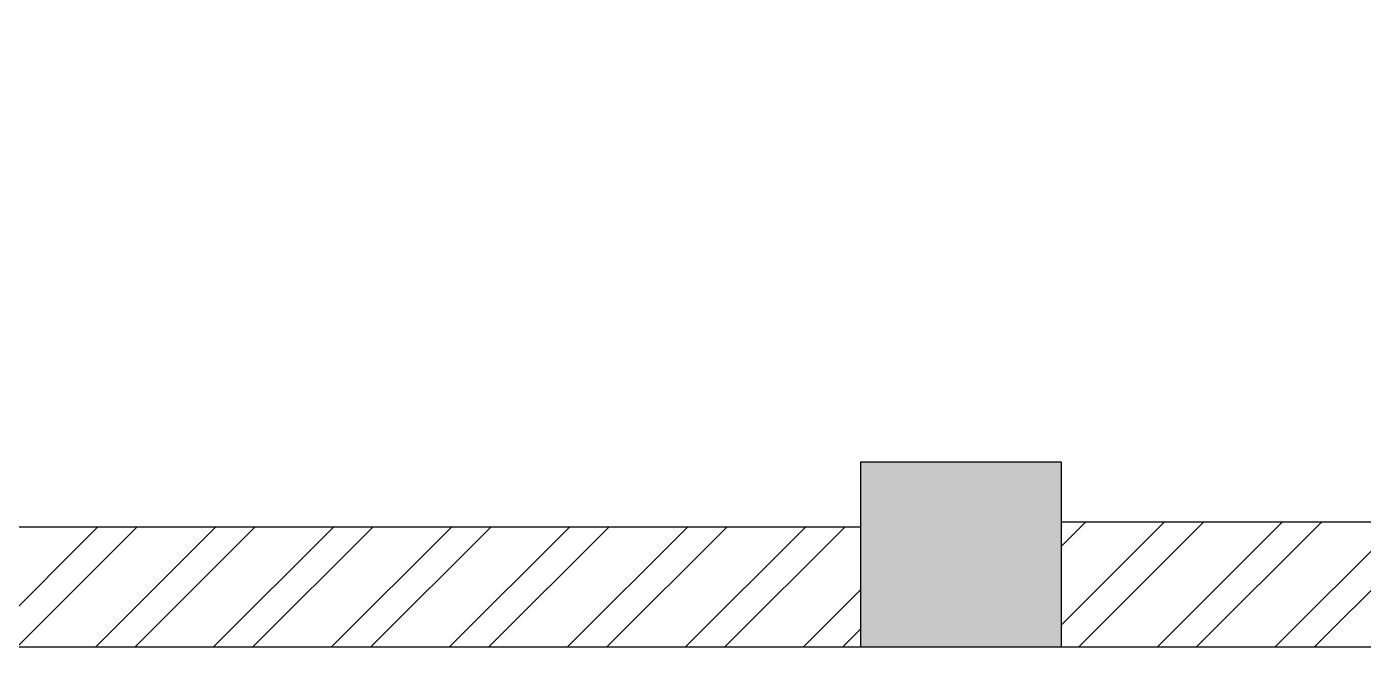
# Model space of a CAD drawing. Header units: feet. Extents: x 2743383 to 2765688, y -5729940 to -5723675.
# Drawn here: x 2758750 to 2761418, y -5729940 to -5728701 of the extents above; entities that cross this region are included whole.
import ezdxf

# ---------------------------------------------------------------- set-up
doc = ezdxf.new("R2010")
doc.units = ezdxf.units.FT
doc.header["$LTSCALE"] = 33
doc.header["$MEASUREMENT"] = 0
doc.layers.add('A-WALL', color=1, linetype='Continuous')
doc.layers.add('column', color=10, linetype='Continuous')
for name, color, linetype, lineweight in [('A-WALL HATCH', 251, 'Continuous', 0), ('column hatch', 5, 'Continuous', 0), ('LENS_DIMENSION', 193, 'Continuous', 0)]:
    doc.layers.add(name, color=color, linetype=linetype, lineweight=lineweight)

# ---------------------------------------------------------------- blocks, each defined once
blk = doc.blocks.new('A$Ce1b0a12a')
at = {"layer": 'A-WALL HATCH'}
h = blk.add_hatch(dxfattribs=at)
h.set_pattern_fill('ANSI32', color=256, scale=444)
h.set_pattern_definition([(45, (-3285845.67004248, 5466894.915065643), (-117.7332790675601, 117.7332790675601), []), (45, (-3285767.1811899, 5466894.915065643), (-117.7332790675601, 117.7332790675601), [])])
h.paths.add_polyline_path([(-18200.99999999907, 5598), (-18200.99999999907, 6015), (-18491.99999999907, 6015), (-18491.99999999907, 5598)])
h.paths.add_polyline_path([(-15720.99999999907, 6125), (-15720.99999999907, 6265), (-18065.99999999907, 6265), (-18065.99999999907, 6125)])
h.paths.add_polyline_path([(-3636.999999999069, 6035), (-3636.999999999069, 4119), (-3351.999999999069, 4119), (-3352, 6035), (-252, 6035), (-252, 2973), (-3343, 2973), (-3343, 3103), (-3613, 3103), (-3613, 2833), (-230, 2833), (-230, 1773), (-1602, 1773), (-1602, 1623), (-225, 1623), (-225, 370), (-1783, 370), (-1783, 250), (-2394, 250), (-2394, 1841), (-2544, 1841), (-2544, 250), (-3487, 250), (-3487, 1863), (-3637, 1863), (-3637, 250), (-4873, 250), (-4873, 0), (0, 0), (0, 6265), (-3636.999999999069, 6265), (-15310.99999999907, 6265), (-15310.99999999907, 6035)])
h.paths.add_polyline_path([(-5273, 0), (-5273, 240), (-8271, 240), (-8271, 0)], flags=17)
h.paths.add_polyline_path([(-8671, 0), (-8671, 240), (-11782, 240), (-11782, 0)], flags=17)
h.paths.add_polyline_path([(-12182, 0), (-12182, 240), (-15131, 240), (-15131, 0)], flags=17)
h.paths.add_polyline_path([(-15531, -9.313226e-10), (-15531, 230), (-18002, 230), (-18002, 0)])
h.paths.add_polyline_path([(-18402, 0), (-18402, 120), (-18402, 230), (-19995, 229.9999999990687), (-19995, 0)])
at = {"layer": 'column hatch'}
h = blk.add_hatch(color=251, dxfattribs=at)
h.dxf.hatch_style = 1
h.paths.add_polyline_path([(-18200.99999999907, 6015), (-18065.99999999907, 6015), (-18065.99999999907, 6265), (-18491.99999999907, 6265), (-18491.99999999907, 6015)])
h.paths.add_polyline_path([(-15310.99999999907, 5995), (-15310.99999999907, 6035), (-15310.99999999907, 6265), (-15720.99999999907, 6265), (-15720.99999999907, 6125), (-15720.99999999907, 5995)])
h.paths.add_polyline_path([(-15131, 0), (-15131, 240), (-15131, 360), (-15531, 360), (-15531, 230), (-15531, -9.313226e-10)])
h.paths.add_polyline_path([(-11782, 0), (-11782, 240), (-11782, 360), (-12182, 360), (-12182, 240), (-12182, 0)])
h.paths.add_polyline_path([(-8271, 0), (-8271, 240), (-8271, 360), (-8671, 360), (-8671, 240), (-8671, 0)])
h.paths.add_polyline_path([(-4873, 0), (-4873, 250), (-4873, 370), (-5273, 370), (-5273, 240), (-5273, 0)])
at = {"layer": 'A-WALL'}
for p, q in [((-3637, 250), (-4873, 250)), ((-5273, 240), (-8271, 240)), ((-5273, 0), (-8271, 0)), ((0, 0), (-4873, 0))]:
    blk.add_line(p, q, dxfattribs=at)
at = {"layer": 'column'}
blk.add_lwpolyline([(-4873, 250), (-4873, 0), (-5273, 0), (-5273, 240), (-5273, 370), (-4873, 370)], close=True, dxfattribs=at)

msp = doc.modelspace()

# ---------------------------------------------------------------- block references
at = {"layer": 'LENS_DIMENSION'}
msp.add_blockref('A$Ce1b0a12a', (2765688.493322282, -5729939.722976157), dxfattribs=at)

doc.saveas('drawing.dxf')
